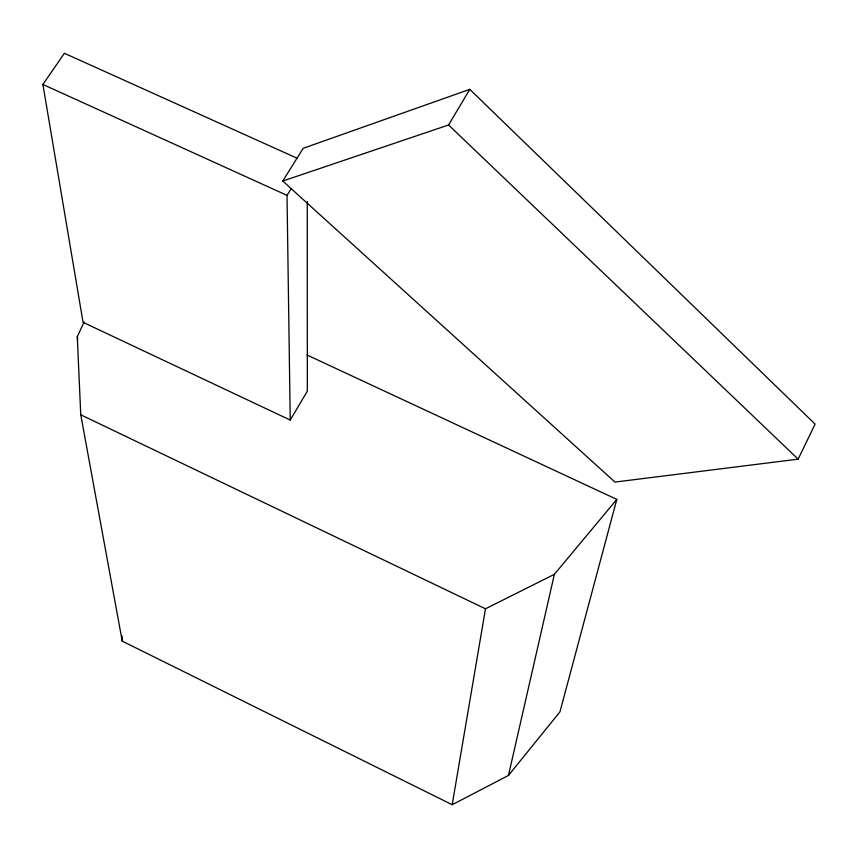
<?xml version="1.0" encoding="UTF-8"?>
<svg xmlns="http://www.w3.org/2000/svg" width="858" height="858" viewBox="0 0 858 858"><rect width="100%" height="100%" fill="white"/><g stroke="black" fill="none" stroke-linecap="round" stroke-linejoin="round"><path stroke-width="1.29" d="M84.095 322.061L77.284 336.626L80.759 414.789L122.233 641.13L452.187 804.718L485.489 608.805L554.386 574.313L616.805 499.399L306.971 354.965M452.187 804.718L508.451 775.46L554.386 574.313M616.805 499.399L559.952 711.84L508.451 775.46M798.144 459.148L815.1 424.12L469.787 89.35L303.185 148.305L282.765 181.027L614.971 482.078L798.144 459.148L448.573 124.989L282.765 181.027M297.479 158.408L64.404 53.282L42.9 84.459L83.054 322.297L290.229 420.066L307.336 391.162L307.261 201.533M448.573 124.989L469.787 89.35M290.229 420.066L287.022 195.367L291.205 188.631M42.9 84.459L287.022 195.367M80.759 414.789L485.489 608.805M77.284 336.626L77.746 339.264M121.965 635.778L122.233 641.13"/></g></svg>
